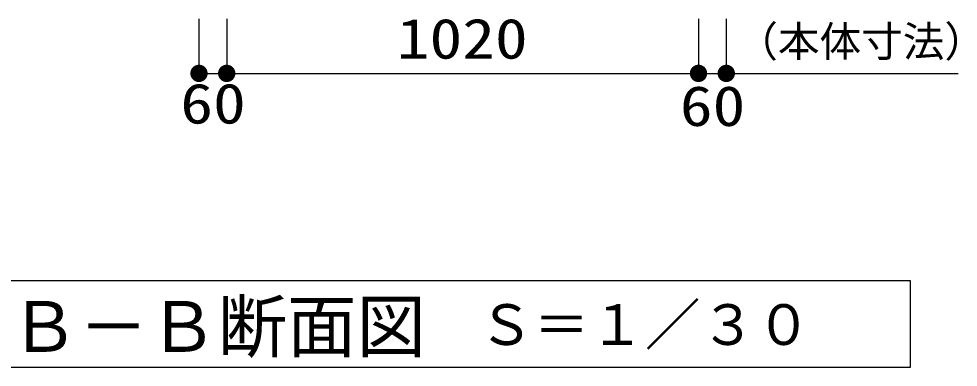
# Model space of a CAD drawing. Units: millimetres, scale not verified. Extents: x -22761 to 8910, y -6308 to 6308.
# Drawn here: x 256 to 2287, y -4908 to -4156 of the extents above; entities that cross this region are included whole.
import ezdxf
from ezdxf.enums import TextEntityAlignment as Align

# ---------------------------------------------------------------- set-up
doc = ezdxf.new("R2010")
doc.units = ezdxf.units.MM
doc.header["$LTSCALE"] = 30
doc.layers.add('0-3_機器', color=3, linetype='Continuous', lineweight=25)
doc.layers.add('0-F_00クル-フ-6寸法', color=132, linetype='Continuous', lineweight=25)
doc.styles.add('ＭＳ ゴシック', font='')
doc.styles.get('ＭＳ ゴシック').set_extended_font_data('MS Gothic')

msp = doc.modelspace()

# ---------------------------------------------------------------- linework, layer by layer
at = {"layer": '0-3_機器'}
msp.add_lwpolyline([(2184.1, -4908.31), (2184.1, -4722), (154.78, -4722), (154.78, -4908.31)], close=True, dxfattribs=at)
at = {"layer": '0-F_00クル-フ-6寸法', "color": 4}
for p, q in [((645.6, -4155.69), (645.6, -4273.61)), ((705.6, -4155.69), (705.6, -4273.61)), ((705.6, -4155.69), (705.6, -4273.61)), ((1725.6, -4155.69), (1725.6, -4273.61)), ((1725.6, -4155.69), (1725.6, -4273.61)), ((1785.6, -4155.69), (1785.6, -4273.61)), ((645.6, -4273.61), (705.6, -4273.61)), ((705.6, -4273.61), (1725.6, -4273.61)), ((1725.6, -4273.61), (1785.6, -4273.61)), ((1776.22, -4273.61), (2287.08, -4273.61))]:
    msp.add_line(p, q, dxfattribs=at)
at = {"layer": '0-F_00クル-フ-6寸法'}
for points in [[(645.6, -4273.61), (628.17, -4266.71), (629.17, -4264.58)], [(645.6, -4273.61), (629.17, -4264.58), (630.43, -4262.59)], [(645.6, -4273.61), (630.43, -4262.59), (631.93, -4260.78)], [(645.6, -4273.61), (631.93, -4260.78), (633.65, -4259.16)], [(645.6, -4273.61), (633.65, -4259.16), (635.55, -4257.78)], [(645.6, -4273.61), (635.55, -4257.78), (637.62, -4256.65)], [(645.6, -4273.61), (637.62, -4256.65), (639.81, -4255.78)], [(645.6, -4273.61), (639.81, -4255.78), (642.09, -4255.19)], [(645.6, -4273.61), (642.09, -4255.19), (644.42, -4254.9)], [(645.6, -4273.61), (644.42, -4254.9), (646.78, -4254.9)], [(645.6, -4273.61), (646.78, -4254.9), (649.11, -4255.19)], [(645.6, -4273.61), (649.11, -4255.19), (651.39, -4255.78)], [(645.6, -4273.61), (651.39, -4255.78), (653.58, -4256.65)], [(645.6, -4273.61), (653.58, -4256.65), (655.65, -4257.78)], [(645.6, -4273.61), (655.65, -4257.78), (657.55, -4259.16)], [(645.6, -4273.61), (657.55, -4259.16), (659.27, -4260.78)], [(645.6, -4273.61), (659.27, -4260.78), (660.77, -4262.59)], [(645.6, -4273.61), (660.77, -4262.59), (662.03, -4264.58)], [(645.6, -4273.61), (662.03, -4264.58), (663.03, -4266.71)], [(705.6, -4273.61), (688.17, -4266.71), (689.17, -4264.58)], [(705.6, -4273.61), (688.17, -4266.71), (689.17, -4264.58)], [(705.6, -4273.61), (689.17, -4264.58), (690.43, -4262.59)], [(705.6, -4273.61), (689.17, -4264.58), (690.43, -4262.59)], [(705.6, -4273.61), (690.43, -4262.59), (691.93, -4260.78)], [(705.6, -4273.61), (690.43, -4262.59), (691.93, -4260.78)], [(705.6, -4273.61), (691.93, -4260.78), (693.65, -4259.16)], [(705.6, -4273.61), (691.93, -4260.78), (693.65, -4259.16)], [(705.6, -4273.61), (693.65, -4259.16), (695.55, -4257.78)], [(705.6, -4273.61), (693.65, -4259.16), (695.55, -4257.78)], [(705.6, -4273.61), (695.55, -4257.78), (697.62, -4256.65)], [(705.6, -4273.61), (695.55, -4257.78), (697.62, -4256.65)], [(705.6, -4273.61), (697.62, -4256.65), (699.81, -4255.78)], [(705.6, -4273.61), (697.62, -4256.65), (699.81, -4255.78)], [(705.6, -4273.61), (699.81, -4255.78), (702.09, -4255.19)], [(705.6, -4273.61), (699.81, -4255.78), (702.09, -4255.19)], [(705.6, -4273.61), (702.09, -4255.19), (704.42, -4254.9)], [(705.6, -4273.61), (702.09, -4255.19), (704.42, -4254.9)], [(705.6, -4273.61), (704.42, -4254.9), (706.78, -4254.9)], [(705.6, -4273.61), (704.42, -4254.9), (706.78, -4254.9)], [(705.6, -4273.61), (706.78, -4254.9), (709.11, -4255.19)], [(705.6, -4273.61), (706.78, -4254.9), (709.11, -4255.19)], [(705.6, -4273.61), (709.11, -4255.19), (711.39, -4255.78)], [(705.6, -4273.61), (709.11, -4255.19), (711.39, -4255.78)], [(705.6, -4273.61), (711.39, -4255.78), (713.58, -4256.65)], [(705.6, -4273.61), (711.39, -4255.78), (713.58, -4256.65)], [(705.6, -4273.61), (713.58, -4256.65), (715.65, -4257.78)], [(705.6, -4273.61), (713.58, -4256.65), (715.65, -4257.78)], [(705.6, -4273.61), (715.65, -4257.78), (717.55, -4259.16)], [(705.6, -4273.61), (715.65, -4257.78), (717.55, -4259.16)], [(705.6, -4273.61), (717.55, -4259.16), (719.27, -4260.78)], [(705.6, -4273.61), (717.55, -4259.16), (719.27, -4260.78)], [(705.6, -4273.61), (719.27, -4260.78), (720.77, -4262.59)], [(705.6, -4273.61), (719.27, -4260.78), (720.77, -4262.59)], [(705.6, -4273.61), (720.77, -4262.59), (722.03, -4264.58)], [(705.6, -4273.61), (720.77, -4262.59), (722.03, -4264.58)], [(705.6, -4273.61), (722.03, -4264.58), (723.03, -4266.71)], [(705.6, -4273.61), (722.03, -4264.58), (723.03, -4266.71)], [(1725.6, -4273.61), (1708.16, -4266.71), (1709.17, -4264.58)], [(1725.6, -4273.61), (1708.16, -4266.71), (1709.17, -4264.58)], [(1725.6, -4273.61), (1709.17, -4264.58), (1710.43, -4262.59)], [(1725.6, -4273.61), (1709.17, -4264.58), (1710.43, -4262.59)], [(1725.6, -4273.61), (1710.43, -4262.59), (1711.93, -4260.78)], [(1725.6, -4273.61), (1710.43, -4262.59), (1711.93, -4260.78)], [(1725.6, -4273.61), (1711.93, -4260.78), (1713.64, -4259.16)], [(1725.6, -4273.61), (1711.93, -4260.78), (1713.64, -4259.16)], [(1725.6, -4273.61), (1713.64, -4259.16), (1715.55, -4257.78)], [(1725.6, -4273.61), (1713.64, -4259.16), (1715.55, -4257.78)], [(1725.6, -4273.61), (1715.55, -4257.78), (1717.61, -4256.65)], [(1725.6, -4273.61), (1715.55, -4257.78), (1717.61, -4256.65)], [(1725.6, -4273.61), (1717.61, -4256.65), (1719.8, -4255.78)], [(1725.6, -4273.61), (1717.61, -4256.65), (1719.8, -4255.78)], [(1725.6, -4273.61), (1719.8, -4255.78), (1722.08, -4255.19)], [(1725.6, -4273.61), (1719.8, -4255.78), (1722.08, -4255.19)], [(1725.6, -4273.61), (1722.08, -4255.19), (1724.42, -4254.9)], [(1725.6, -4273.61), (1722.08, -4255.19), (1724.42, -4254.9)], [(1725.6, -4273.61), (1724.42, -4254.9), (1726.77, -4254.9)], [(1725.6, -4273.61), (1724.42, -4254.9), (1726.77, -4254.9)], [(1725.6, -4273.61), (1726.77, -4254.9), (1729.11, -4255.19)], [(1725.6, -4273.61), (1726.77, -4254.9), (1729.11, -4255.19)], [(1725.6, -4273.61), (1729.11, -4255.19), (1731.39, -4255.78)], [(1725.6, -4273.61), (1729.11, -4255.19), (1731.39, -4255.78)], [(1725.6, -4273.61), (1731.39, -4255.78), (1733.58, -4256.65)], [(1725.6, -4273.61), (1731.39, -4255.78), (1733.58, -4256.65)], [(1725.6, -4273.61), (1733.58, -4256.65), (1735.64, -4257.78)], [(1725.6, -4273.61), (1733.58, -4256.65), (1735.64, -4257.78)], [(1725.6, -4273.61), (1735.64, -4257.78), (1737.55, -4259.16)], [(1725.6, -4273.61), (1735.64, -4257.78), (1737.55, -4259.16)], [(1725.6, -4273.61), (1737.55, -4259.16), (1739.26, -4260.78)], [(1725.6, -4273.61), (1737.55, -4259.16), (1739.26, -4260.78)], [(1725.6, -4273.61), (1739.26, -4260.78), (1740.76, -4262.59)], [(1725.6, -4273.61), (1739.26, -4260.78), (1740.76, -4262.59)], [(1725.6, -4273.61), (1740.76, -4262.59), (1742.03, -4264.58)], [(1725.6, -4273.61), (1740.76, -4262.59), (1742.03, -4264.58)], [(1725.6, -4273.61), (1742.03, -4264.58), (1743.03, -4266.71)], [(1725.6, -4273.61), (1742.03, -4264.58), (1743.03, -4266.71)], [(1785.6, -4273.61), (1768.16, -4266.71), (1769.17, -4264.58)], [(1785.6, -4273.61), (1769.17, -4264.58), (1770.43, -4262.59)], [(1785.6, -4273.61), (1770.43, -4262.59), (1771.93, -4260.78)], [(1785.6, -4273.61), (1771.93, -4260.78), (1773.64, -4259.16)], [(1785.6, -4273.61), (1773.64, -4259.16), (1775.55, -4257.78)], [(1785.6, -4273.61), (1775.55, -4257.78), (1777.61, -4256.65)], [(1785.6, -4273.61), (1777.61, -4256.65), (1779.8, -4255.78)], [(1785.6, -4273.61), (1779.8, -4255.78), (1782.08, -4255.19)], [(1785.6, -4273.61), (1782.08, -4255.19), (1784.42, -4254.9)], [(1785.6, -4273.61), (1784.42, -4254.9), (1786.77, -4254.9)], [(1785.6, -4273.61), (1786.77, -4254.9), (1789.11, -4255.19)], [(1785.6, -4273.61), (1789.11, -4255.19), (1791.39, -4255.78)], [(1785.6, -4273.61), (1791.39, -4255.78), (1793.58, -4256.65)], [(1785.6, -4273.61), (1793.58, -4256.65), (1795.64, -4257.78)], [(1785.6, -4273.61), (1795.64, -4257.78), (1797.55, -4259.16)], [(1785.6, -4273.61), (1797.55, -4259.16), (1799.26, -4260.78)], [(1785.6, -4273.61), (1799.26, -4260.78), (1800.77, -4262.59)], [(1785.6, -4273.61), (1800.77, -4262.59), (1802.03, -4264.58)], [(1785.6, -4273.61), (1802.03, -4264.58), (1803.03, -4266.71)], [(645.6, -4273.61), (626.85, -4273.61), (627, -4271.26)], [(645.6, -4273.61), (627, -4275.96), (626.85, -4273.61)], [(645.6, -4273.61), (627, -4271.26), (627.44, -4268.95)], [(645.6, -4273.61), (627.44, -4278.27), (627, -4275.96)], [(645.6, -4273.61), (627.44, -4268.95), (628.17, -4266.71)], [(645.6, -4273.61), (628.17, -4280.51), (627.44, -4278.27)], [(645.6, -4273.61), (629.17, -4282.64), (628.17, -4280.51)], [(645.6, -4273.61), (630.43, -4284.63), (629.17, -4282.64)], [(645.6, -4273.61), (631.93, -4286.45), (630.43, -4284.63)], [(645.6, -4273.61), (633.65, -4288.06), (631.93, -4286.45)], [(645.6, -4273.61), (635.55, -4289.44), (633.65, -4288.06)], [(645.6, -4273.61), (637.62, -4290.58), (635.55, -4289.44)], [(645.6, -4273.61), (639.81, -4291.44), (637.62, -4290.58)], [(645.6, -4273.61), (642.09, -4292.03), (639.81, -4291.44)], [(645.6, -4273.61), (644.42, -4292.32), (642.09, -4292.03)], [(645.6, -4273.61), (646.78, -4292.32), (644.42, -4292.32)], [(645.6, -4273.61), (663.03, -4266.71), (663.76, -4268.95)], [(645.6, -4273.61), (663.76, -4268.95), (664.2, -4271.26)], [(645.6, -4273.61), (664.2, -4271.26), (664.35, -4273.61)], [(645.6, -4273.61), (649.11, -4292.03), (646.78, -4292.32)], [(645.6, -4273.61), (651.39, -4291.44), (649.11, -4292.03)], [(645.6, -4273.61), (653.58, -4290.58), (651.39, -4291.44)], [(645.6, -4273.61), (655.65, -4289.44), (653.58, -4290.58)], [(645.6, -4273.61), (657.55, -4288.06), (655.65, -4289.44)], [(645.6, -4273.61), (659.27, -4286.45), (657.55, -4288.06)], [(645.6, -4273.61), (660.77, -4284.63), (659.27, -4286.45)], [(645.6, -4273.61), (662.03, -4282.64), (660.77, -4284.63)], [(645.6, -4273.61), (663.03, -4280.51), (662.03, -4282.64)], [(645.6, -4273.61), (663.76, -4278.27), (663.03, -4280.51)], [(645.6, -4273.61), (664.2, -4275.96), (663.76, -4278.27)], [(645.6, -4273.61), (664.35, -4273.61), (664.2, -4275.96)], [(705.6, -4273.61), (686.85, -4273.61), (687, -4271.26)], [(705.6, -4273.61), (686.85, -4273.61), (687, -4271.26)], [(705.6, -4273.61), (687, -4275.96), (686.85, -4273.61)], [(705.6, -4273.61), (687, -4275.96), (686.85, -4273.61)], [(705.6, -4273.61), (687, -4271.26), (687.44, -4268.95)], [(705.6, -4273.61), (687, -4271.26), (687.44, -4268.95)], [(705.6, -4273.61), (687.44, -4278.27), (687, -4275.96)], [(705.6, -4273.61), (687.44, -4278.27), (687, -4275.96)], [(705.6, -4273.61), (687.44, -4268.95), (688.17, -4266.71)], [(705.6, -4273.61), (687.44, -4268.95), (688.17, -4266.71)], [(705.6, -4273.61), (688.17, -4280.51), (687.44, -4278.27)], [(705.6, -4273.61), (688.17, -4280.51), (687.44, -4278.27)], [(705.6, -4273.61), (689.17, -4282.64), (688.17, -4280.51)], [(705.6, -4273.61), (689.17, -4282.64), (688.17, -4280.51)], [(705.6, -4273.61), (690.43, -4284.63), (689.17, -4282.64)], [(705.6, -4273.61), (690.43, -4284.63), (689.17, -4282.64)], [(705.6, -4273.61), (691.93, -4286.45), (690.43, -4284.63)], [(705.6, -4273.61), (691.93, -4286.45), (690.43, -4284.63)], [(705.6, -4273.61), (693.65, -4288.06), (691.93, -4286.45)], [(705.6, -4273.61), (693.65, -4288.06), (691.93, -4286.45)], [(705.6, -4273.61), (695.55, -4289.44), (693.65, -4288.06)], [(705.6, -4273.61), (695.55, -4289.44), (693.65, -4288.06)], [(705.6, -4273.61), (697.62, -4290.58), (695.55, -4289.44)], [(705.6, -4273.61), (697.62, -4290.58), (695.55, -4289.44)], [(705.6, -4273.61), (699.81, -4291.44), (697.62, -4290.58)], [(705.6, -4273.61), (699.81, -4291.44), (697.62, -4290.58)], [(705.6, -4273.61), (702.09, -4292.03), (699.81, -4291.44)], [(705.6, -4273.61), (702.09, -4292.03), (699.81, -4291.44)], [(705.6, -4273.61), (704.42, -4292.32), (702.09, -4292.03)], [(705.6, -4273.61), (704.42, -4292.32), (702.09, -4292.03)], [(705.6, -4273.61), (706.78, -4292.32), (704.42, -4292.32)], [(705.6, -4273.61), (706.78, -4292.32), (704.42, -4292.32)], [(705.6, -4273.61), (723.03, -4266.71), (723.76, -4268.95)], [(705.6, -4273.61), (723.03, -4266.71), (723.76, -4268.95)], [(705.6, -4273.61), (723.76, -4268.95), (724.2, -4271.26)], [(705.6, -4273.61), (723.76, -4268.95), (724.2, -4271.26)], [(705.6, -4273.61), (724.2, -4271.26), (724.35, -4273.61)], [(705.6, -4273.61), (724.2, -4271.26), (724.35, -4273.61)], [(705.6, -4273.61), (709.11, -4292.03), (706.78, -4292.32)], [(705.6, -4273.61), (711.39, -4291.44), (709.11, -4292.03)], [(705.6, -4273.61), (713.58, -4290.58), (711.39, -4291.44)], [(705.6, -4273.61), (715.65, -4289.44), (713.58, -4290.58)], [(705.6, -4273.61), (717.55, -4288.06), (715.65, -4289.44)], [(705.6, -4273.61), (719.27, -4286.45), (717.55, -4288.06)], [(705.6, -4273.61), (720.77, -4284.63), (719.27, -4286.45)], [(705.6, -4273.61), (722.03, -4282.64), (720.77, -4284.63)], [(705.6, -4273.61), (723.03, -4280.51), (722.03, -4282.64)], [(705.6, -4273.61), (723.76, -4278.27), (723.03, -4280.51)], [(705.6, -4273.61), (724.2, -4275.96), (723.76, -4278.27)], [(705.6, -4273.61), (724.35, -4273.61), (724.2, -4275.96)], [(705.6, -4273.61), (709.11, -4292.03), (706.78, -4292.32)], [(705.6, -4273.61), (711.39, -4291.44), (709.11, -4292.03)], [(705.6, -4273.61), (713.58, -4290.58), (711.39, -4291.44)], [(705.6, -4273.61), (715.65, -4289.44), (713.58, -4290.58)], [(705.6, -4273.61), (717.55, -4288.06), (715.65, -4289.44)], [(705.6, -4273.61), (719.27, -4286.45), (717.55, -4288.06)], [(705.6, -4273.61), (720.77, -4284.63), (719.27, -4286.45)], [(705.6, -4273.61), (722.03, -4282.64), (720.77, -4284.63)], [(705.6, -4273.61), (723.03, -4280.51), (722.03, -4282.64)], [(705.6, -4273.61), (723.76, -4278.27), (723.03, -4280.51)], [(705.6, -4273.61), (724.2, -4275.96), (723.76, -4278.27)], [(705.6, -4273.61), (724.35, -4273.61), (724.2, -4275.96)], [(1725.6, -4273.61), (1706.85, -4273.61), (1706.99, -4271.26)], [(1725.6, -4273.61), (1706.85, -4273.61), (1706.99, -4271.26)], [(1725.6, -4273.61), (1706.99, -4275.96), (1706.85, -4273.61)], [(1725.6, -4273.61), (1706.99, -4275.96), (1706.85, -4273.61)], [(1725.6, -4273.61), (1706.99, -4271.26), (1707.43, -4268.95)], [(1725.6, -4273.61), (1706.99, -4271.26), (1707.43, -4268.95)], [(1725.6, -4273.61), (1707.43, -4278.27), (1706.99, -4275.96)], [(1725.6, -4273.61), (1707.43, -4278.27), (1706.99, -4275.96)], [(1725.6, -4273.61), (1707.43, -4268.95), (1708.16, -4266.71)], [(1725.6, -4273.61), (1707.43, -4268.95), (1708.16, -4266.71)], [(1725.6, -4273.61), (1708.16, -4280.51), (1707.43, -4278.27)], [(1725.6, -4273.61), (1708.16, -4280.51), (1707.43, -4278.27)], [(1725.6, -4273.61), (1709.17, -4282.64), (1708.16, -4280.51)], [(1725.6, -4273.61), (1709.17, -4282.64), (1708.16, -4280.51)], [(1725.6, -4273.61), (1710.43, -4284.63), (1709.17, -4282.64)], [(1725.6, -4273.61), (1710.43, -4284.63), (1709.17, -4282.64)], [(1725.6, -4273.61), (1711.93, -4286.45), (1710.43, -4284.63)], [(1725.6, -4273.61), (1711.93, -4286.45), (1710.43, -4284.63)], [(1725.6, -4273.61), (1713.64, -4288.06), (1711.93, -4286.45)], [(1725.6, -4273.61), (1713.64, -4288.06), (1711.93, -4286.45)], [(1725.6, -4273.61), (1715.55, -4289.44), (1713.64, -4288.06)], [(1725.6, -4273.61), (1715.55, -4289.44), (1713.64, -4288.06)], [(1725.6, -4273.61), (1717.61, -4290.58), (1715.55, -4289.44)], [(1725.6, -4273.61), (1717.61, -4290.58), (1715.55, -4289.44)], [(1725.6, -4273.61), (1719.8, -4291.44), (1717.61, -4290.58)], [(1725.6, -4273.61), (1719.8, -4291.44), (1717.61, -4290.58)], [(1725.6, -4273.61), (1722.08, -4292.03), (1719.8, -4291.44)], [(1725.6, -4273.61), (1722.08, -4292.03), (1719.8, -4291.44)], [(1725.6, -4273.61), (1724.42, -4292.32), (1722.08, -4292.03)], [(1725.6, -4273.61), (1724.42, -4292.32), (1722.08, -4292.03)], [(1725.6, -4273.61), (1726.77, -4292.32), (1724.42, -4292.32)], [(1725.6, -4273.61), (1726.77, -4292.32), (1724.42, -4292.32)], [(1725.6, -4273.61), (1743.03, -4266.71), (1743.76, -4268.95)], [(1725.6, -4273.61), (1743.03, -4266.71), (1743.76, -4268.95)], [(1725.6, -4273.61), (1743.76, -4268.95), (1744.2, -4271.26)], [(1725.6, -4273.61), (1743.76, -4268.95), (1744.2, -4271.26)], [(1725.6, -4273.61), (1744.2, -4271.26), (1744.35, -4273.61)], [(1725.6, -4273.61), (1744.2, -4271.26), (1744.35, -4273.61)], [(1725.6, -4273.61), (1729.11, -4292.03), (1726.77, -4292.32)], [(1725.6, -4273.61), (1731.39, -4291.44), (1729.11, -4292.03)], [(1725.6, -4273.61), (1733.58, -4290.58), (1731.39, -4291.44)], [(1725.6, -4273.61), (1735.64, -4289.44), (1733.58, -4290.58)], [(1725.6, -4273.61), (1737.55, -4288.06), (1735.64, -4289.44)], [(1725.6, -4273.61), (1739.26, -4286.45), (1737.55, -4288.06)], [(1725.6, -4273.61), (1740.76, -4284.63), (1739.26, -4286.45)], [(1725.6, -4273.61), (1742.03, -4282.64), (1740.76, -4284.63)], [(1725.6, -4273.61), (1743.03, -4280.51), (1742.03, -4282.64)], [(1725.6, -4273.61), (1743.76, -4278.27), (1743.03, -4280.51)], [(1725.6, -4273.61), (1744.2, -4275.96), (1743.76, -4278.27)], [(1725.6, -4273.61), (1744.35, -4273.61), (1744.2, -4275.96)], [(1725.6, -4273.61), (1729.11, -4292.03), (1726.77, -4292.32)], [(1725.6, -4273.61), (1731.39, -4291.44), (1729.11, -4292.03)], [(1725.6, -4273.61), (1733.58, -4290.58), (1731.39, -4291.44)], [(1725.6, -4273.61), (1735.64, -4289.44), (1733.58, -4290.58)], [(1725.6, -4273.61), (1737.55, -4288.06), (1735.64, -4289.44)], [(1725.6, -4273.61), (1739.26, -4286.45), (1737.55, -4288.06)], [(1725.6, -4273.61), (1740.76, -4284.63), (1739.26, -4286.45)], [(1725.6, -4273.61), (1742.03, -4282.64), (1740.76, -4284.63)], [(1725.6, -4273.61), (1743.03, -4280.51), (1742.03, -4282.64)], [(1725.6, -4273.61), (1743.76, -4278.27), (1743.03, -4280.51)], [(1725.6, -4273.61), (1744.2, -4275.96), (1743.76, -4278.27)], [(1725.6, -4273.61), (1744.35, -4273.61), (1744.2, -4275.96)], [(1785.6, -4273.61), (1766.85, -4273.61), (1766.99, -4271.26)], [(1785.6, -4273.61), (1766.99, -4275.96), (1766.85, -4273.61)], [(1785.6, -4273.61), (1766.99, -4271.26), (1767.44, -4268.95)], [(1785.6, -4273.61), (1767.44, -4278.27), (1766.99, -4275.96)], [(1785.6, -4273.61), (1767.44, -4268.95), (1768.16, -4266.71)], [(1785.6, -4273.61), (1768.16, -4280.51), (1767.44, -4278.27)], [(1785.6, -4273.61), (1769.17, -4282.64), (1768.16, -4280.51)], [(1785.6, -4273.61), (1770.43, -4284.63), (1769.17, -4282.64)], [(1785.6, -4273.61), (1771.93, -4286.45), (1770.43, -4284.63)], [(1785.6, -4273.61), (1773.64, -4288.06), (1771.93, -4286.45)], [(1785.6, -4273.61), (1775.55, -4289.44), (1773.64, -4288.06)], [(1785.6, -4273.61), (1777.61, -4290.58), (1775.55, -4289.44)], [(1785.6, -4273.61), (1779.8, -4291.44), (1777.61, -4290.58)], [(1785.6, -4273.61), (1782.08, -4292.03), (1779.8, -4291.44)], [(1785.6, -4273.61), (1784.42, -4292.32), (1782.08, -4292.03)], [(1785.6, -4273.61), (1786.77, -4292.32), (1784.42, -4292.32)], [(1785.6, -4273.61), (1803.03, -4266.71), (1803.76, -4268.95)], [(1785.6, -4273.61), (1803.76, -4268.95), (1804.2, -4271.26)], [(1785.6, -4273.61), (1804.2, -4271.26), (1804.35, -4273.61)], [(1785.6, -4273.61), (1789.11, -4292.03), (1786.77, -4292.32)], [(1785.6, -4273.61), (1791.39, -4291.44), (1789.11, -4292.03)], [(1785.6, -4273.61), (1793.58, -4290.58), (1791.39, -4291.44)], [(1785.6, -4273.61), (1795.64, -4289.44), (1793.58, -4290.58)], [(1785.6, -4273.61), (1797.55, -4288.06), (1795.64, -4289.44)], [(1785.6, -4273.61), (1799.26, -4286.45), (1797.55, -4288.06)], [(1785.6, -4273.61), (1800.77, -4284.63), (1799.26, -4286.45)], [(1785.6, -4273.61), (1802.03, -4282.64), (1800.77, -4284.63)], [(1785.6, -4273.61), (1803.03, -4280.51), (1802.03, -4282.64)], [(1785.6, -4273.61), (1803.76, -4278.27), (1803.03, -4280.51)], [(1785.6, -4273.61), (1804.2, -4275.96), (1803.76, -4278.27)], [(1785.6, -4273.61), (1804.35, -4273.61), (1804.2, -4275.96)]]:
    msp.add_solid(points, dxfattribs=at)

# ---------------------------------------------------------------- texts
at = {"layer": '0-3_機器', "color": 4, "style": 'ＭＳ ゴシック'}
for s, height, p in [('Ｂ－Ｂ断面図', 110, (236.02, -4908.28)), ('Ｓ＝１／３０', 87.98, (1249.58, -4886.61))]:
    msp.add_text(s, height=height, dxfattribs=at).set_placement(p, align=Align.BOTTOM_LEFT)
at = {"layer": '0-F_00クル-フ-6寸法', "color": 3, "style": 'ＭＳ ゴシック', "width": 1.2}
for s, p in [('1020', (1073.31, -4267.76)), ('60', (605.31, -4407.97)), ('60', (1685.31, -4413.24))]:
    msp.add_text(s, height=86.66, dxfattribs=at).set_placement(p, align=Align.BOTTOM_LEFT)
at = {"layer": '0-F_00クル-フ-6寸法', "color": 4, "style": 'ＭＳ ゴシック'}
msp.add_text('（本体寸法）', height=65.98, dxfattribs=at).set_placement((1807.28, -4257.42), align=Align.BOTTOM_LEFT)

doc.saveas('drawing.dxf')
